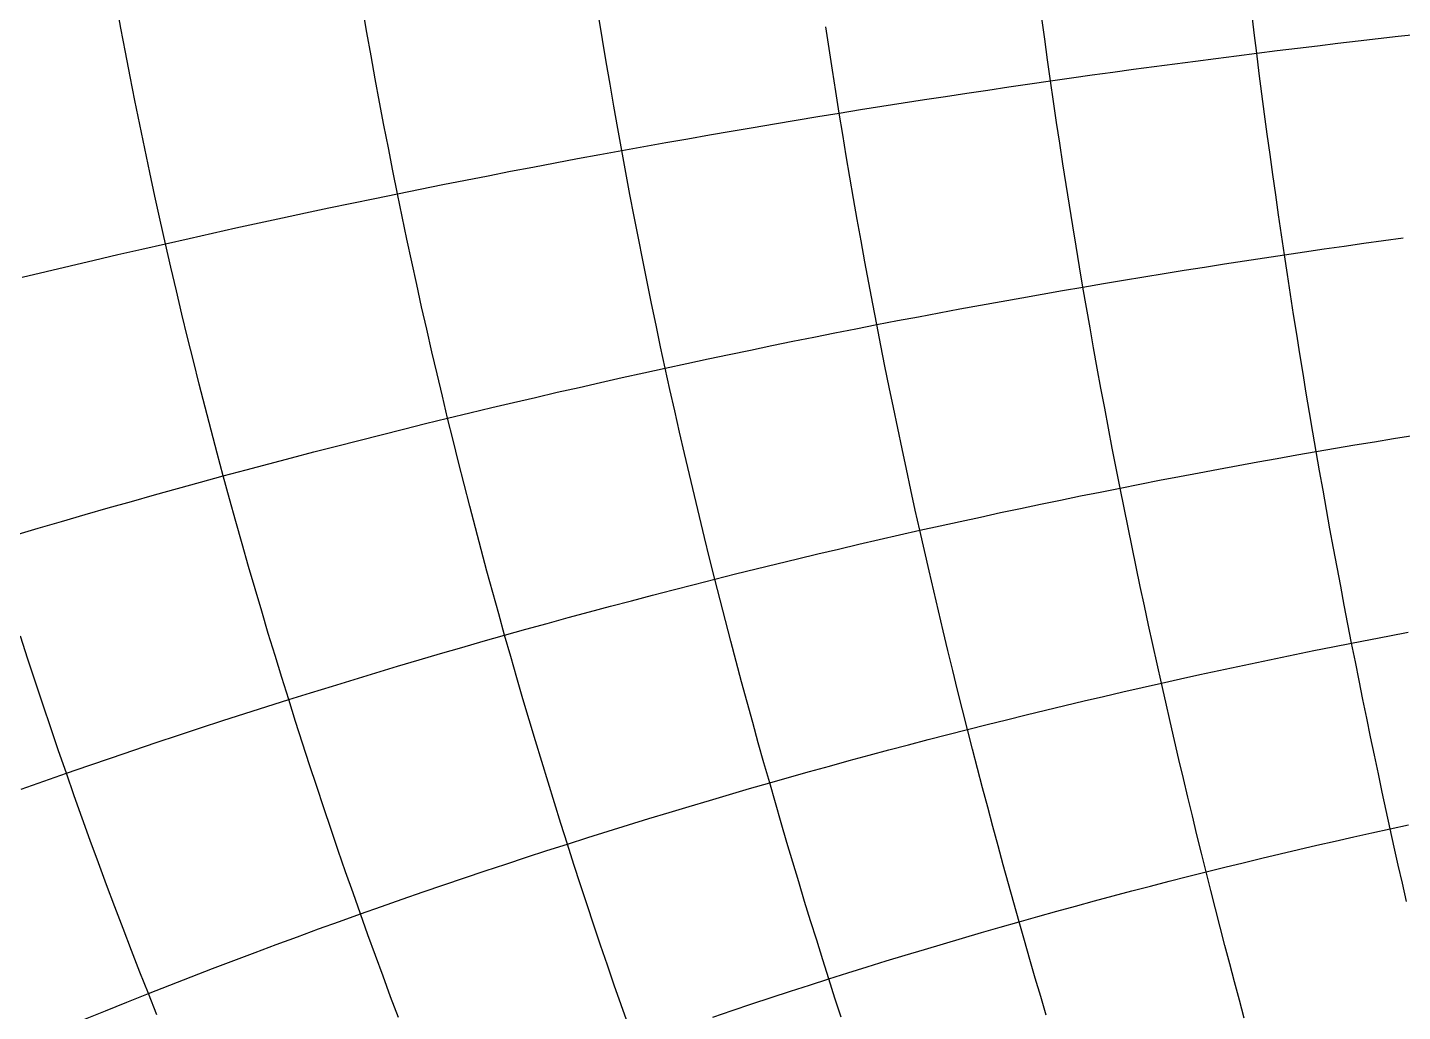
# Model space of a CAD drawing. Header units: metres. Extents: x -3.79 to 3.79, y -1 to 0.
# Drawn here: x -0.4814 to -0.2428, y -0.3447 to -0.174 of the extents above; entities that cross this region are included whole.
import ezdxf

# ---------------------------------------------------------------- set-up
doc = ezdxf.new("R2010")
doc.units = ezdxf.units.M

msp = doc.modelspace()

# ---------------------------------------------------------------- linework, layer by layer
for p, q in [((-0.46524, -0.17407), (-0.46601, -0.16985)), ((-0.42253, -0.17486), (-0.42323, -0.17082)), ((-0.26857, -0.1749), (-0.269, -0.17135)), ((-0.46444, -0.17828), (-0.46524, -0.17407)), ((-0.38165, -0.17605), (-0.38228, -0.17217)), ((-0.34235, -0.17764), (-0.34291, -0.17389)), ((-0.30492, -0.17598), (-0.30542, -0.17234)), ((-0.42182, -0.17889), (-0.42253, -0.17486)), ((-0.38101, -0.17993), (-0.38165, -0.17605)), ((-0.30442, -0.17961), (-0.30492, -0.17598)), ((-0.26813, -0.17844), (-0.26857, -0.1749)), ((-0.25405, -0.17672), (-0.25055, -0.17631)), ((-0.25055, -0.17631), (-0.24706, -0.17591)), ((-0.24706, -0.17591), (-0.24357, -0.17551)), ((-0.24357, -0.17551), (-0.24009, -0.17512)), ((-0.46363, -0.18247), (-0.46444, -0.17828)), ((-0.42109, -0.18291), (-0.42182, -0.17889)), ((-0.34177, -0.18138), (-0.34235, -0.17764)), ((-0.27522, -0.17934), (-0.27167, -0.17888)), ((-0.27167, -0.17888), (-0.26813, -0.17844)), ((-0.26813, -0.17844), (-0.2646, -0.178)), ((-0.26769, -0.18197), (-0.26813, -0.17844)), ((-0.2646, -0.178), (-0.26108, -0.17757)), ((-0.26108, -0.17757), (-0.25756, -0.17714)), ((-0.25756, -0.17714), (-0.25405, -0.17672)), ((-0.38035, -0.18379), (-0.38101, -0.17993)), ((-0.30391, -0.18324), (-0.30442, -0.17961)), ((-0.29308, -0.18172), (-0.2895, -0.18123)), ((-0.2895, -0.18123), (-0.28591, -0.18074)), ((-0.28591, -0.18074), (-0.28234, -0.18027)), ((-0.28234, -0.18027), (-0.27878, -0.1798)), ((-0.27878, -0.1798), (-0.27522, -0.17934)), ((-0.46281, -0.18666), (-0.46363, -0.18247)), ((-0.42035, -0.18691), (-0.42109, -0.18291)), ((-0.34118, -0.18511), (-0.34177, -0.18138)), ((-0.30753, -0.18376), (-0.30391, -0.18324)), ((-0.30391, -0.18324), (-0.30029, -0.18272)), ((-0.30338, -0.18685), (-0.30391, -0.18324)), ((-0.30029, -0.18272), (-0.29668, -0.18222)), ((-0.29668, -0.18222), (-0.29308, -0.18172)), ((-0.26723, -0.18549), (-0.26769, -0.18197)), ((-0.37968, -0.18765), (-0.38035, -0.18379)), ((-0.34059, -0.18884), (-0.34118, -0.18511)), ((-0.3258, -0.18649), (-0.32212, -0.18593)), ((-0.32212, -0.18593), (-0.31846, -0.18538)), ((-0.31846, -0.18538), (-0.31481, -0.18483)), ((-0.31481, -0.18483), (-0.31117, -0.18429)), ((-0.31117, -0.18429), (-0.30753, -0.18376)), ((-0.26677, -0.18901), (-0.26723, -0.18549)), ((-0.46196, -0.19083), (-0.46281, -0.18666)), ((-0.41959, -0.19091), (-0.42035, -0.18691)), ((-0.379, -0.19149), (-0.37968, -0.18765)), ((-0.34059, -0.18884), (-0.33687, -0.18824)), ((-0.33687, -0.18824), (-0.33317, -0.18765)), ((-0.33317, -0.18765), (-0.32948, -0.18707)), ((-0.32948, -0.18707), (-0.3258, -0.18649)), ((-0.30285, -0.19046), (-0.30338, -0.18685)), ((-0.4611, -0.19499), (-0.46196, -0.19083)), ((-0.35554, -0.19132), (-0.35179, -0.19068)), ((-0.35179, -0.19068), (-0.34804, -0.19006)), ((-0.34804, -0.19006), (-0.34431, -0.18944)), ((-0.34431, -0.18944), (-0.34059, -0.18884)), ((-0.33998, -0.19255), (-0.34059, -0.18884)), ((-0.30231, -0.19406), (-0.30285, -0.19046)), ((-0.2663, -0.19252), (-0.26677, -0.18901)), ((-0.41882, -0.19489), (-0.41959, -0.19091)), ((-0.37831, -0.19533), (-0.379, -0.19149)), ((-0.36688, -0.19328), (-0.36309, -0.19262)), ((-0.36309, -0.19262), (-0.35931, -0.19196)), ((-0.35931, -0.19196), (-0.35554, -0.19132)), ((-0.33936, -0.19625), (-0.33998, -0.19255)), ((-0.26582, -0.19603), (-0.2663, -0.19252)), ((-0.46023, -0.19914), (-0.4611, -0.19499)), ((-0.41803, -0.19887), (-0.41882, -0.19489)), ((-0.38215, -0.19603), (-0.37831, -0.19533)), ((-0.37831, -0.19533), (-0.37449, -0.19463)), ((-0.37761, -0.19915), (-0.37831, -0.19533)), ((-0.37449, -0.19463), (-0.37068, -0.19395)), ((-0.37068, -0.19395), (-0.36688, -0.19328)), ((-0.30176, -0.19765), (-0.30231, -0.19406)), ((-0.39373, -0.1982), (-0.38986, -0.19747)), ((-0.38986, -0.19747), (-0.386, -0.19674)), ((-0.386, -0.19674), (-0.38215, -0.19603)), ((-0.33873, -0.19995), (-0.33936, -0.19625)), ((-0.3012, -0.20124), (-0.30176, -0.19765)), ((-0.26534, -0.19952), (-0.26582, -0.19603)), ((-0.45933, -0.20327), (-0.46023, -0.19914)), ((-0.41723, -0.20283), (-0.41803, -0.19887)), ((-0.40542, -0.20047), (-0.40151, -0.1997)), ((-0.40151, -0.1997), (-0.39761, -0.19894)), ((-0.39761, -0.19894), (-0.39373, -0.1982)), ((-0.37689, -0.20297), (-0.37761, -0.19915)), ((-0.33809, -0.20364), (-0.33873, -0.19995)), ((-0.26484, -0.20301), (-0.26534, -0.19952)), ((-0.41723, -0.20283), (-0.41328, -0.20203)), ((-0.41328, -0.20203), (-0.40935, -0.20124)), ((-0.40935, -0.20124), (-0.40542, -0.20047)), ((-0.30063, -0.20481), (-0.3012, -0.20124)), ((-0.45843, -0.20739), (-0.45933, -0.20327)), ((-0.42916, -0.2053), (-0.42517, -0.20447)), ((-0.42517, -0.20447), (-0.42119, -0.20364)), ((-0.42119, -0.20364), (-0.41723, -0.20283)), ((-0.41642, -0.20678), (-0.41723, -0.20283)), ((-0.37617, -0.20677), (-0.37689, -0.20297)), ((-0.33744, -0.20731), (-0.33809, -0.20364)), ((-0.30006, -0.20838), (-0.30063, -0.20481)), ((-0.26434, -0.20649), (-0.26484, -0.20301)), ((-0.4575, -0.2115), (-0.45843, -0.20739)), ((-0.44122, -0.20788), (-0.43719, -0.20701)), ((-0.43719, -0.20701), (-0.43317, -0.20615)), ((-0.43317, -0.20615), (-0.42916, -0.2053)), ((-0.41559, -0.21072), (-0.41642, -0.20678)), ((-0.37543, -0.21056), (-0.37617, -0.20677)), ((-0.33679, -0.21098), (-0.33744, -0.20731)), ((-0.26384, -0.20996), (-0.26434, -0.20649)), ((-0.45341, -0.21057), (-0.44933, -0.20966)), ((-0.44933, -0.20966), (-0.44527, -0.20877)), ((-0.44527, -0.20877), (-0.44122, -0.20788)), ((-0.29947, -0.21194), (-0.30006, -0.20838)), ((-0.26332, -0.21342), (-0.26384, -0.20996)), ((-0.46161, -0.21243), (-0.4575, -0.2115)), ((-0.4575, -0.2115), (-0.45341, -0.21057)), ((-0.45657, -0.21559), (-0.4575, -0.2115)), ((-0.41475, -0.21465), (-0.41559, -0.21072)), ((-0.37468, -0.21435), (-0.37543, -0.21056)), ((-0.33612, -0.21464), (-0.33679, -0.21098)), ((-0.29888, -0.21549), (-0.29947, -0.21194)), ((-0.25642, -0.2124), (-0.25298, -0.2119)), ((-0.25298, -0.2119), (-0.24955, -0.21141)), ((-0.24955, -0.21141), (-0.24612, -0.21093)), ((-0.24612, -0.21093), (-0.2427, -0.21046)), ((-0.47403, -0.21533), (-0.46988, -0.21435)), ((-0.46988, -0.21435), (-0.46574, -0.21338)), ((-0.46574, -0.21338), (-0.46161, -0.21243)), ((-0.4139, -0.21856), (-0.41475, -0.21465)), ((-0.37392, -0.21812), (-0.37468, -0.21435)), ((-0.33544, -0.21828), (-0.33612, -0.21464)), ((-0.27373, -0.21501), (-0.27026, -0.21447)), ((-0.27026, -0.21447), (-0.26679, -0.21394)), ((-0.26679, -0.21394), (-0.26332, -0.21342)), ((-0.26332, -0.21342), (-0.25987, -0.21291)), ((-0.2628, -0.21687), (-0.26332, -0.21342)), ((-0.25987, -0.21291), (-0.25642, -0.2124)), ((-0.48239, -0.21733), (-0.4782, -0.21632)), ((-0.4782, -0.21632), (-0.47403, -0.21533)), ((-0.45561, -0.21967), (-0.45657, -0.21559)), ((-0.29828, -0.21902), (-0.29888, -0.21549)), ((-0.28771, -0.21725), (-0.28421, -0.21668)), ((-0.28421, -0.21668), (-0.28071, -0.21611)), ((-0.28071, -0.21611), (-0.27722, -0.21556)), ((-0.27722, -0.21556), (-0.27373, -0.21501)), ((-0.26227, -0.22032), (-0.2628, -0.21687)), ((-0.41304, -0.22247), (-0.4139, -0.21856)), ((-0.37315, -0.22188), (-0.37392, -0.21812)), ((-0.33475, -0.22192), (-0.33544, -0.21828)), ((-0.30182, -0.21963), (-0.29828, -0.21902)), ((-0.29828, -0.21902), (-0.29475, -0.21843)), ((-0.29767, -0.22256), (-0.29828, -0.21902)), ((-0.29475, -0.21843), (-0.29123, -0.21783)), ((-0.29123, -0.21783), (-0.28771, -0.21725)), ((-0.45465, -0.22374), (-0.45561, -0.21967)), ((-0.37236, -0.22563), (-0.37315, -0.22188)), ((-0.31606, -0.22217), (-0.31249, -0.22152)), ((-0.31249, -0.22152), (-0.30892, -0.22088)), ((-0.30892, -0.22088), (-0.30537, -0.22025)), ((-0.30537, -0.22025), (-0.30182, -0.21963)), ((-0.26174, -0.22376), (-0.26227, -0.22032)), ((-0.45366, -0.22779), (-0.45465, -0.22374)), ((-0.41216, -0.22636), (-0.41304, -0.22247)), ((-0.33406, -0.22555), (-0.33475, -0.22192)), ((-0.33044, -0.22485), (-0.32683, -0.22417)), ((-0.32683, -0.22417), (-0.32323, -0.22349)), ((-0.32323, -0.22349), (-0.31964, -0.22282)), ((-0.31964, -0.22282), (-0.31606, -0.22217)), ((-0.29706, -0.22608), (-0.29767, -0.22256)), ((-0.2612, -0.22719), (-0.26174, -0.22376)), ((-0.41127, -0.23024), (-0.41216, -0.22636)), ((-0.37157, -0.22937), (-0.37236, -0.22563)), ((-0.34132, -0.22697), (-0.33768, -0.22625)), ((-0.33768, -0.22625), (-0.33406, -0.22555)), ((-0.33406, -0.22555), (-0.33044, -0.22485)), ((-0.33335, -0.22917), (-0.33406, -0.22555)), ((-0.29643, -0.22959), (-0.29706, -0.22608)), ((-0.45266, -0.23183), (-0.45366, -0.22779)), ((-0.35229, -0.22918), (-0.34862, -0.22844)), ((-0.34862, -0.22844), (-0.34497, -0.2277)), ((-0.34497, -0.2277), (-0.34132, -0.22697)), ((-0.26065, -0.23061), (-0.2612, -0.22719)), ((-0.41037, -0.2341), (-0.41127, -0.23024)), ((-0.37076, -0.23309), (-0.37157, -0.22937)), ((-0.36334, -0.2315), (-0.35965, -0.23072)), ((-0.35965, -0.23072), (-0.35596, -0.22995)), ((-0.35596, -0.22995), (-0.35229, -0.22918)), ((-0.33264, -0.23277), (-0.33335, -0.22917)), ((-0.2958, -0.23309), (-0.29643, -0.22959)), ((-0.26009, -0.23402), (-0.26065, -0.23061)), ((-0.45165, -0.23585), (-0.45266, -0.23183)), ((-0.37449, -0.23391), (-0.37076, -0.23309)), ((-0.37076, -0.23309), (-0.36705, -0.23229)), ((-0.36995, -0.23681), (-0.37076, -0.23309)), ((-0.36705, -0.23229), (-0.36334, -0.2315)), ((-0.33191, -0.23637), (-0.33264, -0.23277)), ((-0.29516, -0.23658), (-0.2958, -0.23309)), ((-0.45063, -0.23986), (-0.45165, -0.23585)), ((-0.40945, -0.23795), (-0.41037, -0.2341)), ((-0.38573, -0.23643), (-0.38198, -0.23558)), ((-0.38198, -0.23558), (-0.37823, -0.23474)), ((-0.37823, -0.23474), (-0.37449, -0.23391)), ((-0.25953, -0.23742), (-0.26009, -0.23402)), ((-0.40853, -0.24179), (-0.40945, -0.23795)), ((-0.39708, -0.23905), (-0.39329, -0.23817)), ((-0.39329, -0.23817), (-0.3895, -0.23729)), ((-0.3895, -0.23729), (-0.38573, -0.23643)), ((-0.36912, -0.24051), (-0.36995, -0.23681)), ((-0.33118, -0.23995), (-0.33191, -0.23637)), ((-0.29451, -0.24007), (-0.29516, -0.23658)), ((-0.25896, -0.24081), (-0.25953, -0.23742)), ((-0.44959, -0.24386), (-0.45063, -0.23986)), ((-0.40853, -0.24179), (-0.4047, -0.24087)), ((-0.4047, -0.24087), (-0.40088, -0.23995)), ((-0.40088, -0.23995), (-0.39708, -0.23905)), ((-0.36829, -0.24421), (-0.36912, -0.24051)), ((-0.33043, -0.24353), (-0.33118, -0.23995)), ((-0.29385, -0.24354), (-0.29451, -0.24007)), ((-0.25839, -0.2442), (-0.25896, -0.24081)), ((-0.41622, -0.24369), (-0.41236, -0.24273)), ((-0.41236, -0.24273), (-0.40853, -0.24179)), ((-0.40759, -0.24562), (-0.40853, -0.24179)), ((-0.44854, -0.24784), (-0.44959, -0.24386)), ((-0.42784, -0.24662), (-0.42395, -0.24563)), ((-0.42395, -0.24563), (-0.42008, -0.24465)), ((-0.42008, -0.24465), (-0.41622, -0.24369)), ((-0.40664, -0.24943), (-0.40759, -0.24562)), ((-0.36744, -0.24789), (-0.36829, -0.24421)), ((-0.32968, -0.24709), (-0.33043, -0.24353)), ((-0.29319, -0.247), (-0.29385, -0.24354)), ((-0.2578, -0.24757), (-0.25839, -0.2442)), ((-0.24772, -0.24586), (-0.24437, -0.24531)), ((-0.24437, -0.24531), (-0.24103, -0.24476)), ((-0.44747, -0.25181), (-0.44854, -0.24784)), ((-0.43565, -0.24865), (-0.43174, -0.24763)), ((-0.43174, -0.24763), (-0.42784, -0.24662)), ((-0.36659, -0.25155), (-0.36744, -0.24789)), ((-0.32892, -0.25065), (-0.32968, -0.24709)), ((-0.29252, -0.25045), (-0.29319, -0.247)), ((-0.26118, -0.24816), (-0.2578, -0.24757)), ((-0.2578, -0.24757), (-0.25444, -0.24699)), ((-0.25722, -0.25094), (-0.2578, -0.24757)), ((-0.25444, -0.24699), (-0.25108, -0.24642)), ((-0.25108, -0.24642), (-0.24772, -0.24586)), ((-0.44352, -0.25074), (-0.43958, -0.24969)), ((-0.43958, -0.24969), (-0.43565, -0.24865)), ((-0.40567, -0.25323), (-0.40664, -0.24943)), ((-0.29184, -0.2539), (-0.29252, -0.25045)), ((-0.27474, -0.25061), (-0.27134, -0.24999)), ((-0.27134, -0.24999), (-0.26794, -0.24937)), ((-0.26794, -0.24937), (-0.26456, -0.24876)), ((-0.26456, -0.24876), (-0.26118, -0.24816)), ((-0.45541, -0.25398), (-0.45143, -0.25289)), ((-0.45143, -0.25289), (-0.44747, -0.25181)), ((-0.44747, -0.25181), (-0.44352, -0.25074)), ((-0.44639, -0.25576), (-0.44747, -0.25181)), ((-0.36572, -0.25521), (-0.36659, -0.25155)), ((-0.32816, -0.25419), (-0.32892, -0.25065)), ((-0.28841, -0.25322), (-0.28498, -0.25255)), ((-0.28498, -0.25255), (-0.28156, -0.2519)), ((-0.28156, -0.2519), (-0.27814, -0.25125)), ((-0.27814, -0.25125), (-0.27474, -0.25061)), ((-0.25662, -0.2543), (-0.25722, -0.25094)), ((-0.46341, -0.25622), (-0.4594, -0.25509)), ((-0.4594, -0.25509), (-0.45541, -0.25398)), ((-0.4047, -0.25702), (-0.40567, -0.25323)), ((-0.36484, -0.25885), (-0.36572, -0.25521)), ((-0.32738, -0.25772), (-0.32816, -0.25419)), ((-0.30219, -0.25599), (-0.29873, -0.25528)), ((-0.29873, -0.25528), (-0.29528, -0.25459)), ((-0.29528, -0.25459), (-0.29184, -0.2539)), ((-0.29184, -0.2539), (-0.28841, -0.25322)), ((-0.29115, -0.25733), (-0.29184, -0.2539)), ((-0.25602, -0.25764), (-0.25662, -0.2543)), ((-0.47146, -0.25852), (-0.46743, -0.25736)), ((-0.46743, -0.25736), (-0.46341, -0.25622)), ((-0.4453, -0.25969), (-0.44639, -0.25576)), ((-0.40372, -0.26079), (-0.4047, -0.25702)), ((-0.3126, -0.25817), (-0.30912, -0.25744)), ((-0.30912, -0.25744), (-0.30565, -0.25671)), ((-0.30565, -0.25671), (-0.30219, -0.25599)), ((-0.29046, -0.26075), (-0.29115, -0.25733)), ((-0.25542, -0.26098), (-0.25602, -0.25764)), ((-0.47957, -0.26089), (-0.47551, -0.2597)), ((-0.47551, -0.2597), (-0.47146, -0.25852)), ((-0.44419, -0.26361), (-0.4453, -0.25969)), ((-0.36396, -0.26249), (-0.36484, -0.25885)), ((-0.3266, -0.26124), (-0.32738, -0.25772)), ((-0.32309, -0.26046), (-0.31958, -0.25969)), ((-0.31958, -0.25969), (-0.31609, -0.25893)), ((-0.31609, -0.25893), (-0.3126, -0.25817)), ((-0.48364, -0.2621), (-0.47957, -0.26089)), ((-0.40272, -0.26455), (-0.40372, -0.26079)), ((-0.33364, -0.26284), (-0.33011, -0.26204)), ((-0.33011, -0.26204), (-0.3266, -0.26124)), ((-0.3266, -0.26124), (-0.32309, -0.26046)), ((-0.3258, -0.26475), (-0.3266, -0.26124)), ((-0.28976, -0.26417), (-0.29046, -0.26075)), ((-0.2548, -0.26431), (-0.25542, -0.26098)), ((-0.44307, -0.26752), (-0.44419, -0.26361)), ((-0.40172, -0.2683), (-0.40272, -0.26455)), ((-0.36307, -0.2661), (-0.36396, -0.26249)), ((-0.34427, -0.26533), (-0.34072, -0.26449)), ((-0.34072, -0.26449), (-0.33718, -0.26366)), ((-0.33718, -0.26366), (-0.33364, -0.26284)), ((-0.325, -0.26825), (-0.3258, -0.26475)), ((-0.28906, -0.26757), (-0.28976, -0.26417)), ((-0.25419, -0.26763), (-0.2548, -0.26431)), ((-0.36216, -0.26971), (-0.36307, -0.2661)), ((-0.35498, -0.26792), (-0.3514, -0.26704)), ((-0.3514, -0.26704), (-0.34783, -0.26618)), ((-0.34783, -0.26618), (-0.34427, -0.26533)), ((-0.44194, -0.27141), (-0.44307, -0.26752)), ((-0.4007, -0.27203), (-0.40172, -0.2683)), ((-0.36216, -0.26971), (-0.35857, -0.26881)), ((-0.35857, -0.26881), (-0.35498, -0.26792)), ((-0.32419, -0.27173), (-0.325, -0.26825)), ((-0.28834, -0.27096), (-0.28906, -0.26757)), ((-0.25356, -0.27094), (-0.25419, -0.26763)), ((-0.4408, -0.27528), (-0.44194, -0.27141)), ((-0.373, -0.27249), (-0.36938, -0.27155)), ((-0.36938, -0.27155), (-0.36577, -0.27063)), ((-0.36577, -0.27063), (-0.36216, -0.26971)), ((-0.36125, -0.27331), (-0.36216, -0.26971)), ((-0.32338, -0.27521), (-0.32419, -0.27173)), ((-0.28763, -0.27434), (-0.28834, -0.27096)), ((-0.25293, -0.27424), (-0.25356, -0.27094)), ((-0.39967, -0.27575), (-0.4007, -0.27203)), ((-0.38028, -0.27441), (-0.37664, -0.27345)), ((-0.37664, -0.27345), (-0.373, -0.27249)), ((-0.36033, -0.27689), (-0.36125, -0.27331)), ((-0.2869, -0.27771), (-0.28763, -0.27434)), ((-0.2523, -0.27753), (-0.25293, -0.27424)), ((-0.43965, -0.27914), (-0.4408, -0.27528)), ((-0.39864, -0.27945), (-0.39967, -0.27575)), ((-0.39126, -0.27739), (-0.38759, -0.27639)), ((-0.38759, -0.27639), (-0.38393, -0.27539)), ((-0.38393, -0.27539), (-0.38028, -0.27441)), ((-0.32255, -0.27867), (-0.32338, -0.27521)), ((-0.43848, -0.28298), (-0.43965, -0.27914)), ((-0.39864, -0.27945), (-0.39494, -0.27841)), ((-0.39494, -0.27841), (-0.39126, -0.27739)), ((-0.3594, -0.28046), (-0.36033, -0.27689)), ((-0.32172, -0.28212), (-0.32255, -0.27867)), ((-0.28617, -0.28107), (-0.2869, -0.27771)), ((-0.25166, -0.28081), (-0.2523, -0.27753)), ((-0.24512, -0.27954), (-0.24186, -0.27892)), ((-0.48138, -0.28359), (-0.48268, -0.27958)), ((-0.40605, -0.28156), (-0.40234, -0.2805)), ((-0.40234, -0.2805), (-0.39864, -0.27945)), ((-0.39759, -0.28314), (-0.39864, -0.27945)), ((-0.35846, -0.28401), (-0.3594, -0.28046)), ((-0.28543, -0.28442), (-0.28617, -0.28107)), ((-0.25822, -0.28211), (-0.25493, -0.28145)), ((-0.25493, -0.28145), (-0.25166, -0.28081)), ((-0.25166, -0.28081), (-0.24838, -0.28017)), ((-0.25101, -0.28407), (-0.25166, -0.28081)), ((-0.24838, -0.28017), (-0.24512, -0.27954)), ((-0.48007, -0.28759), (-0.48138, -0.28359)), ((-0.4373, -0.2868), (-0.43848, -0.28298)), ((-0.41724, -0.28484), (-0.4135, -0.28373)), ((-0.4135, -0.28373), (-0.40977, -0.28264)), ((-0.40977, -0.28264), (-0.40605, -0.28156)), ((-0.39653, -0.28681), (-0.39759, -0.28314)), ((-0.32088, -0.28556), (-0.32172, -0.28212)), ((-0.2681, -0.28415), (-0.2648, -0.28346)), ((-0.2648, -0.28346), (-0.2615, -0.28278)), ((-0.2615, -0.28278), (-0.25822, -0.28211)), ((-0.42476, -0.2871), (-0.421, -0.28596)), ((-0.421, -0.28596), (-0.41724, -0.28484)), ((-0.35751, -0.28756), (-0.35846, -0.28401)), ((-0.32004, -0.28899), (-0.32088, -0.28556)), ((-0.28468, -0.28776), (-0.28543, -0.28442)), ((-0.28135, -0.28701), (-0.27803, -0.28628)), ((-0.27803, -0.28628), (-0.27471, -0.28556)), ((-0.27471, -0.28556), (-0.2714, -0.28485)), ((-0.2714, -0.28485), (-0.2681, -0.28415)), ((-0.25036, -0.28733), (-0.25101, -0.28407)), ((-0.47874, -0.29157), (-0.48007, -0.28759)), ((-0.43611, -0.29061), (-0.4373, -0.2868)), ((-0.43232, -0.28943), (-0.42853, -0.28826)), ((-0.42853, -0.28826), (-0.42476, -0.2871)), ((-0.39547, -0.29047), (-0.39653, -0.28681)), ((-0.35656, -0.29108), (-0.35751, -0.28756)), ((-0.29136, -0.28928), (-0.28802, -0.28851)), ((-0.28802, -0.28851), (-0.28468, -0.28776)), ((-0.28468, -0.28776), (-0.28135, -0.28701)), ((-0.28393, -0.29108), (-0.28468, -0.28776)), ((-0.2497, -0.29058), (-0.25036, -0.28733)), ((-0.43992, -0.29182), (-0.43611, -0.29061)), ((-0.43611, -0.29061), (-0.43232, -0.28943)), ((-0.43491, -0.29441), (-0.43611, -0.29061)), ((-0.39439, -0.29412), (-0.39547, -0.29047)), ((-0.35559, -0.2946), (-0.35656, -0.29108)), ((-0.31918, -0.2924), (-0.32004, -0.28899)), ((-0.30142, -0.29164), (-0.29806, -0.29084)), ((-0.29806, -0.29084), (-0.29471, -0.29005)), ((-0.29471, -0.29005), (-0.29136, -0.28928)), ((-0.28317, -0.2944), (-0.28393, -0.29108)), ((-0.24904, -0.29382), (-0.2497, -0.29058)), ((-0.47741, -0.29553), (-0.47874, -0.29157)), ((-0.44757, -0.29427), (-0.44374, -0.29303)), ((-0.44374, -0.29303), (-0.43992, -0.29182)), ((-0.31832, -0.29581), (-0.31918, -0.2924)), ((-0.31154, -0.2941), (-0.30816, -0.29327)), ((-0.30816, -0.29327), (-0.30479, -0.29245)), ((-0.30479, -0.29245), (-0.30142, -0.29164)), ((-0.47606, -0.29948), (-0.47741, -0.29553)), ((-0.45526, -0.29679), (-0.45141, -0.29552)), ((-0.45141, -0.29552), (-0.44757, -0.29427)), ((-0.43371, -0.29818), (-0.43491, -0.29441)), ((-0.3933, -0.29775), (-0.39439, -0.29412)), ((-0.35462, -0.2981), (-0.35559, -0.2946)), ((-0.32172, -0.29668), (-0.31832, -0.29581)), ((-0.31832, -0.29581), (-0.31493, -0.29495)), ((-0.31746, -0.2992), (-0.31832, -0.29581)), ((-0.31493, -0.29495), (-0.31154, -0.2941)), ((-0.28241, -0.2977), (-0.28317, -0.2944)), ((-0.24837, -0.29705), (-0.24904, -0.29382)), ((-0.463, -0.29938), (-0.45913, -0.29808)), ((-0.45913, -0.29808), (-0.45526, -0.29679)), ((-0.43248, -0.30194), (-0.43371, -0.29818)), ((-0.39221, -0.30136), (-0.3933, -0.29775)), ((-0.35364, -0.30159), (-0.35462, -0.2981)), ((-0.32855, -0.29845), (-0.32513, -0.29756)), ((-0.32513, -0.29756), (-0.32172, -0.29668)), ((-0.28164, -0.301), (-0.28241, -0.2977)), ((-0.2477, -0.30027), (-0.24837, -0.29705)), ((-0.47469, -0.3034), (-0.47606, -0.29948)), ((-0.46689, -0.30071), (-0.463, -0.29938)), ((-0.33883, -0.30121), (-0.3354, -0.30028)), ((-0.3354, -0.30028), (-0.33197, -0.29936)), ((-0.33197, -0.29936), (-0.32855, -0.29845)), ((-0.31658, -0.30258), (-0.31746, -0.2992)), ((-0.24702, -0.30347), (-0.2477, -0.30027)), ((-0.47469, -0.3034), (-0.47079, -0.30205)), ((-0.47079, -0.30205), (-0.46689, -0.30071)), ((-0.43125, -0.30569), (-0.43248, -0.30194)), ((-0.39111, -0.30497), (-0.39221, -0.30136)), ((-0.35265, -0.30507), (-0.35364, -0.30159)), ((-0.34573, -0.30312), (-0.34228, -0.30216)), ((-0.34228, -0.30216), (-0.33883, -0.30121)), ((-0.3157, -0.30595), (-0.31658, -0.30258)), ((-0.28086, -0.30428), (-0.28164, -0.301)), ((-0.48255, -0.30618), (-0.47862, -0.30478)), ((-0.47862, -0.30478), (-0.47469, -0.3034)), ((-0.47332, -0.30731), (-0.47469, -0.3034)), ((-0.38999, -0.30855), (-0.39111, -0.30497)), ((-0.35613, -0.30607), (-0.35265, -0.30507)), ((-0.35265, -0.30507), (-0.34919, -0.30409)), ((-0.35166, -0.30853), (-0.35265, -0.30507)), ((-0.34919, -0.30409), (-0.34573, -0.30312)), ((-0.28008, -0.30755), (-0.28086, -0.30428)), ((-0.24634, -0.30667), (-0.24702, -0.30347)), ((-0.47194, -0.3112), (-0.47332, -0.30731)), ((-0.43001, -0.30941), (-0.43125, -0.30569)), ((-0.3631, -0.30811), (-0.35961, -0.30708)), ((-0.35961, -0.30708), (-0.35613, -0.30607)), ((-0.31482, -0.3093), (-0.3157, -0.30595)), ((-0.2793, -0.31081), (-0.28008, -0.30755)), ((-0.24566, -0.30986), (-0.24634, -0.30667)), ((-0.42876, -0.31313), (-0.43001, -0.30941)), ((-0.38887, -0.31212), (-0.38999, -0.30855)), ((-0.3701, -0.3102), (-0.3666, -0.30915)), ((-0.3666, -0.30915), (-0.3631, -0.30811)), ((-0.35066, -0.31198), (-0.35166, -0.30853)), ((-0.31392, -0.31264), (-0.31482, -0.3093)), ((-0.24496, -0.31303), (-0.24566, -0.30986)), ((-0.47054, -0.31507), (-0.47194, -0.3112)), ((-0.38774, -0.31568), (-0.38887, -0.31212)), ((-0.38066, -0.31344), (-0.37713, -0.31235)), ((-0.37713, -0.31235), (-0.37361, -0.31127)), ((-0.37361, -0.31127), (-0.3701, -0.3102)), ((-0.34965, -0.31542), (-0.35066, -0.31198)), ((-0.27851, -0.31406), (-0.2793, -0.31081)), ((-0.24496, -0.31303), (-0.2418, -0.31234)), ((-0.4275, -0.31682), (-0.42876, -0.31313)), ((-0.38774, -0.31568), (-0.3842, -0.31456)), ((-0.3842, -0.31456), (-0.38066, -0.31344)), ((-0.31302, -0.31597), (-0.31392, -0.31264)), ((-0.27771, -0.31729), (-0.27851, -0.31406)), ((-0.2545, -0.31516), (-0.25131, -0.31444)), ((-0.25131, -0.31444), (-0.24814, -0.31373)), ((-0.24814, -0.31373), (-0.24496, -0.31303)), ((-0.24427, -0.3162), (-0.24496, -0.31303)), ((-0.46913, -0.31892), (-0.47054, -0.31507)), ((-0.42623, -0.3205), (-0.4275, -0.31682)), ((-0.39486, -0.31798), (-0.3913, -0.31682)), ((-0.3913, -0.31682), (-0.38774, -0.31568)), ((-0.38661, -0.31922), (-0.38774, -0.31568)), ((-0.34863, -0.31884), (-0.34965, -0.31542)), ((-0.31212, -0.31929), (-0.31302, -0.31597)), ((-0.27691, -0.32052), (-0.27771, -0.31729)), ((-0.26407, -0.31739), (-0.26087, -0.31664)), ((-0.26087, -0.31664), (-0.25768, -0.31589)), ((-0.25768, -0.31589), (-0.2545, -0.31516)), ((-0.24357, -0.31935), (-0.24427, -0.3162)), ((-0.46771, -0.32275), (-0.46913, -0.31892)), ((-0.40201, -0.32034), (-0.39843, -0.31915)), ((-0.39843, -0.31915), (-0.39486, -0.31798)), ((-0.38546, -0.32275), (-0.38661, -0.31922)), ((-0.34761, -0.32225), (-0.34863, -0.31884)), ((-0.3112, -0.3226), (-0.31212, -0.31929)), ((-0.27691, -0.32052), (-0.27369, -0.31972)), ((-0.27369, -0.31972), (-0.27048, -0.31893)), ((-0.27048, -0.31893), (-0.26727, -0.31816)), ((-0.26727, -0.31816), (-0.26407, -0.31739)), ((-0.24286, -0.3225), (-0.24357, -0.31935)), ((-0.42495, -0.32416), (-0.42623, -0.3205)), ((-0.40919, -0.32276), (-0.40559, -0.32154)), ((-0.40559, -0.32154), (-0.40201, -0.32034)), ((-0.28335, -0.32215), (-0.28013, -0.32133)), ((-0.28013, -0.32133), (-0.27691, -0.32052)), ((-0.2761, -0.32373), (-0.27691, -0.32052)), ((-0.46628, -0.32656), (-0.46771, -0.32275)), ((-0.42366, -0.3278), (-0.42495, -0.32416)), ((-0.41641, -0.32525), (-0.41279, -0.324)), ((-0.41279, -0.324), (-0.40919, -0.32276)), ((-0.38431, -0.32626), (-0.38546, -0.32275)), ((-0.34658, -0.32565), (-0.34761, -0.32225)), ((-0.31029, -0.32589), (-0.3112, -0.3226)), ((-0.29307, -0.32469), (-0.28982, -0.32383)), ((-0.28982, -0.32383), (-0.28659, -0.32299)), ((-0.28659, -0.32299), (-0.28335, -0.32215)), ((-0.27529, -0.32693), (-0.2761, -0.32373)), ((-0.24215, -0.32563), (-0.24286, -0.3225)), ((-0.46484, -0.33036), (-0.46628, -0.32656)), ((-0.42366, -0.3278), (-0.42003, -0.32652)), ((-0.42003, -0.32652), (-0.41641, -0.32525)), ((-0.38315, -0.32976), (-0.38431, -0.32626)), ((-0.34554, -0.32903), (-0.34658, -0.32565)), ((-0.30936, -0.32917), (-0.31029, -0.32589)), ((-0.30283, -0.32734), (-0.29957, -0.32644)), ((-0.29957, -0.32644), (-0.29631, -0.32556)), ((-0.29631, -0.32556), (-0.29307, -0.32469)), ((-0.43095, -0.33042), (-0.4273, -0.3291)), ((-0.4273, -0.3291), (-0.42366, -0.3278)), ((-0.42236, -0.33143), (-0.42366, -0.3278)), ((-0.34449, -0.33239), (-0.34554, -0.32903)), ((-0.31264, -0.3301), (-0.30936, -0.32917)), ((-0.30936, -0.32917), (-0.30609, -0.32825)), ((-0.30843, -0.33243), (-0.30936, -0.32917)), ((-0.30609, -0.32825), (-0.30283, -0.32734)), ((-0.27447, -0.33012), (-0.27529, -0.32693)), ((-0.46339, -0.33413), (-0.46484, -0.33036)), ((-0.4346, -0.33176), (-0.43095, -0.33042)), ((-0.42105, -0.33504), (-0.42236, -0.33143)), ((-0.38198, -0.33324), (-0.38315, -0.32976)), ((-0.31921, -0.332), (-0.31592, -0.33104)), ((-0.31592, -0.33104), (-0.31264, -0.3301)), ((-0.27365, -0.3333), (-0.27447, -0.33012)), ((-0.44194, -0.33449), (-0.43827, -0.33311)), ((-0.43827, -0.33311), (-0.4346, -0.33176)), ((-0.3808, -0.3367), (-0.38198, -0.33324)), ((-0.34344, -0.33575), (-0.34449, -0.33239)), ((-0.32911, -0.33496), (-0.3258, -0.33396)), ((-0.3258, -0.33396), (-0.3225, -0.33298)), ((-0.3225, -0.33298), (-0.31921, -0.332)), ((-0.3075, -0.33569), (-0.30843, -0.33243)), ((-0.27282, -0.33647), (-0.27365, -0.3333)), ((-0.46193, -0.33789), (-0.46339, -0.33413)), ((-0.44932, -0.33729), (-0.44563, -0.33588)), ((-0.44563, -0.33588), (-0.44194, -0.33449)), ((-0.41974, -0.33863), (-0.42105, -0.33504)), ((-0.34239, -0.33909), (-0.34344, -0.33575)), ((-0.33573, -0.33699), (-0.33242, -0.33597)), ((-0.33242, -0.33597), (-0.32911, -0.33496)), ((-0.30656, -0.33893), (-0.3075, -0.33569)), ((-0.46046, -0.34162), (-0.46193, -0.33789)), ((-0.45674, -0.34016), (-0.45303, -0.33871)), ((-0.45303, -0.33871), (-0.44932, -0.33729)), ((-0.41842, -0.3422), (-0.41974, -0.33863)), ((-0.37962, -0.34015), (-0.3808, -0.3367)), ((-0.34239, -0.33909), (-0.33906, -0.33803)), ((-0.33906, -0.33803), (-0.33573, -0.33699)), ((-0.27199, -0.33962), (-0.27282, -0.33647)), ((-0.46046, -0.34162), (-0.45674, -0.34016)), ((-0.37843, -0.34359), (-0.37962, -0.34015)), ((-0.34906, -0.34124), (-0.34572, -0.34015)), ((-0.34572, -0.34015), (-0.34239, -0.33909)), ((-0.34132, -0.34241), (-0.34239, -0.33909)), ((-0.30561, -0.34216), (-0.30656, -0.33893)), ((-0.27115, -0.34276), (-0.27199, -0.33962)), ((-0.46793, -0.34461), (-0.46419, -0.34311)), ((-0.46419, -0.34311), (-0.46046, -0.34162)), ((-0.45898, -0.34534), (-0.46046, -0.34162)), ((-0.41708, -0.34576), (-0.41842, -0.3422)), ((-0.35913, -0.34456), (-0.35576, -0.34344)), ((-0.35576, -0.34344), (-0.35241, -0.34233)), ((-0.35241, -0.34233), (-0.34906, -0.34124)), ((-0.34025, -0.34572), (-0.34132, -0.34241)), ((-0.30466, -0.34537), (-0.30561, -0.34216)), ((-0.27031, -0.3459), (-0.27115, -0.34276)), ((-0.47168, -0.34613), (-0.46793, -0.34461)), ((-0.37723, -0.34701), (-0.37843, -0.34359)), ((-0.36249, -0.3457), (-0.35913, -0.34456))]:
    msp.add_line(p, q)

doc.saveas('drawing.dxf')
